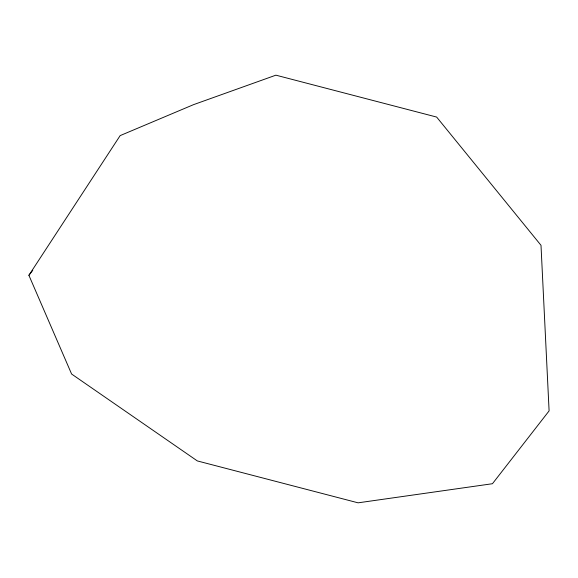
<?xml version="1.0" encoding="UTF-8"?>
<svg xmlns="http://www.w3.org/2000/svg" width="578" height="578" viewBox="0 0 578 578"><rect width="100%" height="100%" fill="white"/><g stroke="black" fill="none" stroke-linecap="round" stroke-linejoin="round"><path stroke-width="0.87" d="M28.9 275.301L120.152 135.606L193.558 104.647L275.901 75.169L436.65 117.067L541.001 245.303L549.1 410.893L492.449 483.721L358.093 502.831L197.344 460.933L71.6 374.024L28.9 275.301L32.751 270.352"/></g></svg>
